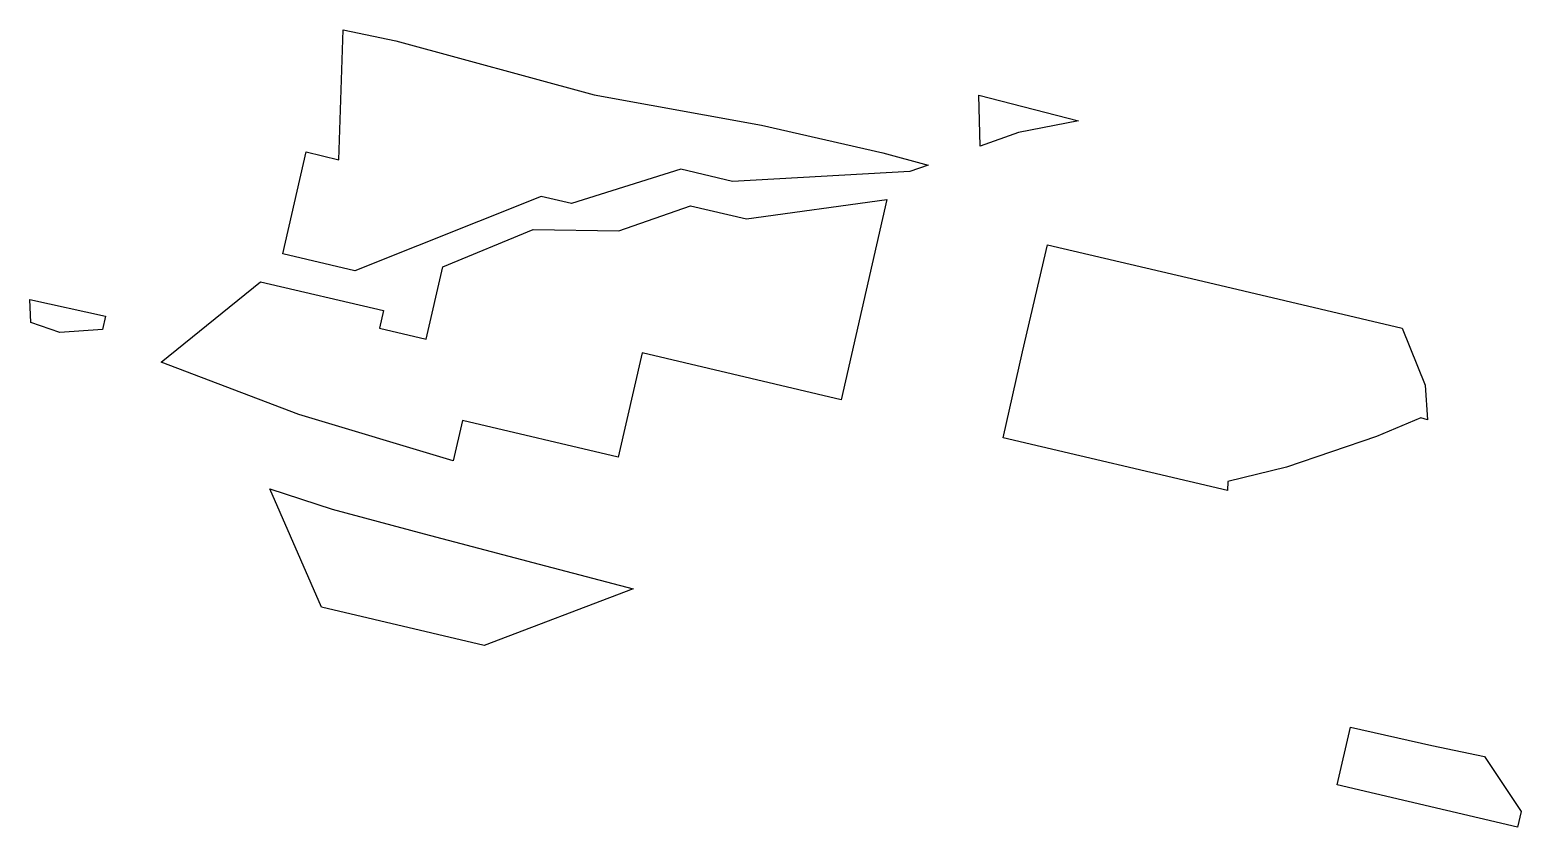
# Model space of a CAD drawing. Header units: metres. Extents: x 256862 to 257683, y 386087 to 386527.
import ezdxf

# ---------------------------------------------------------------- set-up
doc = ezdxf.new("R2010")
doc.units = ezdxf.units.M

msp = doc.modelspace()

# ---------------------------------------------------------------- linework, layer by layer
for points in [[(257143.451597, 386434.947377, -137.811108), (257040.71544, 386394.009744, -58.840356), (257001.082944, 386403.338723, -58.779701), (257013.944049, 386459.478735, -130.408081), (257031.949915, 386455.14726, -130.32293), (257034.279068, 386526.810642, -217.722347), (257063.367367, 386520.767936, -218.740294), (257172.56887, 386491.04913, -214.049166), (257264.69645, 386474.203299, -220.047665), (257331.50103, 386459.035442, -220.824126), (257356.419716, 386452.270843, -219.774152), (257346.381814, 386448.649018, -212.515764), (257248.82639, 386443.241321, -178.029796), (257220.255865, 386449.966455, -177.98607), (257160.073359, 386431.034829, -137.836547), (257143.451597, 386434.947377, -137.811108)], [(257406.309005, 386470.271641, -255.849005), (257385.152508, 386462.638062, -240.550782), (257384.441081, 386490.719124, -274.332794), (257439.249886, 386476.567615, -272.903565), (257406.309005, 386470.271641, -255.849005)], [(257308.543098, 386322.973941, -49.576992), (257198.930977, 386348.775223, -49.409237), (257185.782964, 386291.382831, 23.817041), (257100.071898, 386311.558112, 23.948217), (257094.968764, 386289.282423, 52.369506), (257009.883632, 386314.90432, 45.72951), (256934.092354, 386343.681712, 32.608617), (256988.803038, 386388.005514, -36.70519), (257056.587949, 386372.049819, -36.808931), (257054.357548, 386362.313895, -24.386981), (257080.041638, 386356.268191, -24.426289), (257089.182723, 386396.16994, -75.336461), (257138.968834, 386416.738247, -114.489151), (257186.172451, 386415.966001, -127.074266), (257225.581297, 386429.768518, -155.066311), (257256.47492, 386422.622417, -155.265916), (257333.824879, 386433.331443, -190.38083), (257308.543098, 386322.973941, -49.576992)], [(257553.874434, 386285.82496, -74.882716), (257521.541024, 386277.86489, -55.988133), (257521.360268, 386272.879519, -49.902697), (257397.839075, 386301.954817, -49.713655), (257408.480792, 386349.263905, -110.018535), (257422.185776, 386408.230601, -185.309676), (257507.71015, 386388.22551, -185.593358), (257617.613192, 386362.355749, -185.761559), (257630.145725, 386331.045803, -151.457434), (257631.423097, 386311.850254, -128.59142), (257627.847478, 386312.956134, -128.905732), (257603.382704, 386302.690339, -109.474272), (257553.874434, 386285.82496, -74.882716)], [(256901.882215, 386361.590658, 20.159302), (256878.373773, 386360.051316, 28.755458), (256862.285982, 386365.424892, 26.859717), (256861.814127, 386378.172093, 11.567259), (256903.56921, 386368.95456, 10.763785), (256901.882215, 386361.590658, 20.159302)], [(257079.024846, 386248.973115, 105.721358), (257142.229523, 386232.314403, 107.7803), (257194.061377, 386218.746776, 109.35551), (257112.010014, 386187.530797, 170.635997), (257022.417077, 386208.619821, 170.773115), (256993.939173, 386273.91959, 99.898963), (257028.29126, 386262.717355, 103.617838), (257079.024846, 386248.973115, 105.721358)], [(257681.053281, 386087.393141, 128.848408), (257581.769117, 386110.763355, 129.000357), (257589.029941, 386142.45758, 88.562068), (257633.896515, 386132.427755, 87.850518), (257662.949832, 386126.425599, 86.793513), (257683.05982, 386096.025408, 117.826301), (257681.053281, 386087.393141, 128.848408)]]:
    msp.add_polyline3d(points)

doc.saveas('drawing.dxf')
